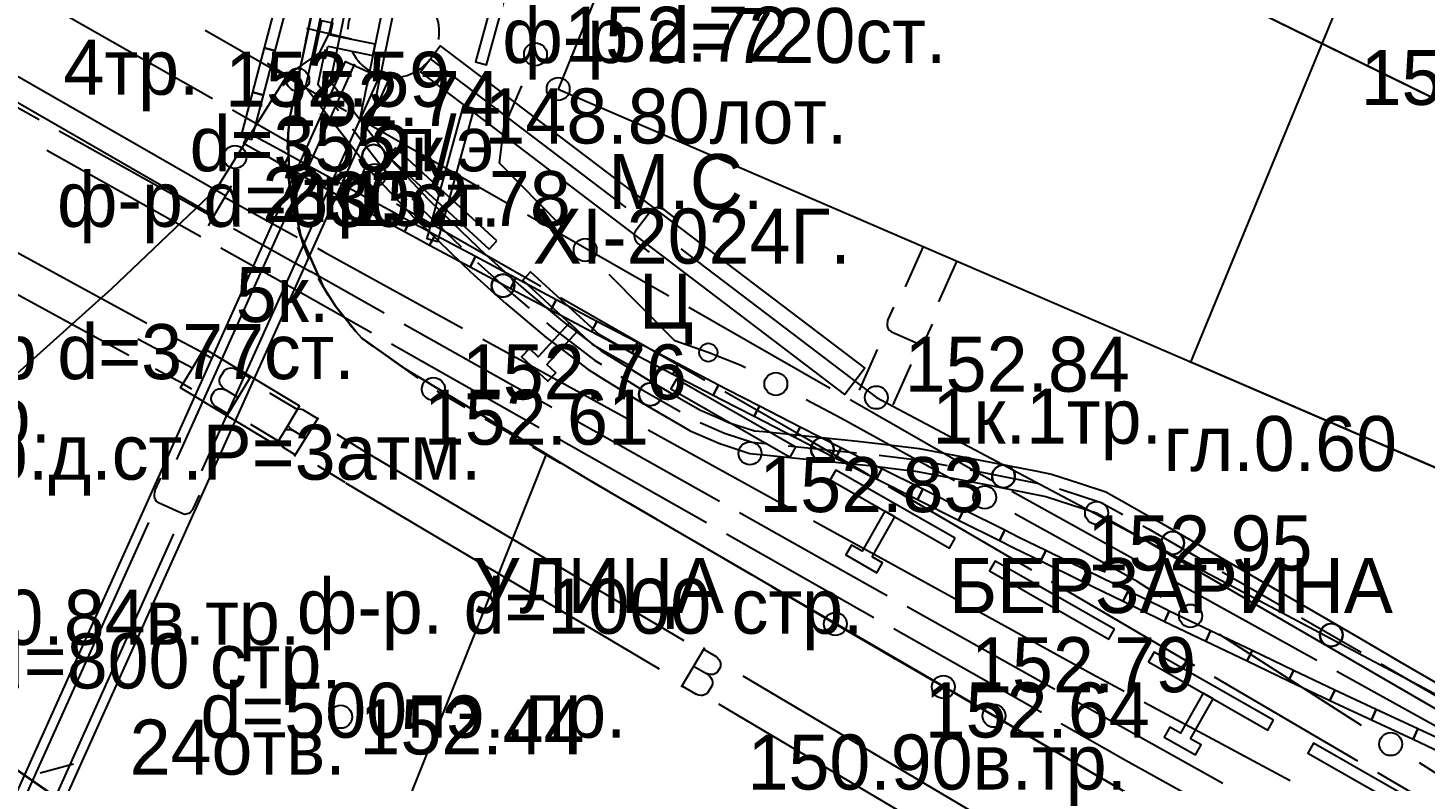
# Model space of a CAD drawing. Header units: metres. Extents: x -2743 to 126, y 13412 to 13916.
# Drawn here: x -1904.9 to -1874.43, y 13654.95 to 13671.37 of the extents above; entities that cross this region are included whole.
import ezdxf

# ---------------------------------------------------------------- set-up
doc = ezdxf.new("R2010")
doc.units = ezdxf.units.M
for name, color, linetype in [('link-улица Берзарина_Граница работ$0$ГП_Граница проектирования', 7, 'Continuous'), ('link-улица Берзарина_Покрытия — Новые$0$ДВ_ПП_Газон_Р', 7, 'Continuous'), ('link-улица Берзарина_Покрытия — Новые$0$ДВ_ПП_Тип2_Р_покрытия_ПЧ_Местные', 7, 'Continuous'), ('link_улица Берзарина_борта$0$_разметка сущ.', 7, 'Continuous'), ('link_улица Берзарина_борта$0$ДВ_ГП_П_Борт_БР100.30.15', 7, 'Continuous'), ('link_улица Берзарина_борта$0$разметка', 7, 'Continuous'), ('output[1-12]_3_ДЖКХ-24_03233kl$0$Красные линии', 7, 'Continuous'), ('output[1-12]_3_ДЖКХ-24_03233pp$0$Водосток проектный', 7, 'Continuous'), ('output[1-12]_3_ДЖКХ-24_03233tp$0$Горизонтали', 7, 'Continuous'), ('output[1-12]_3_ДЖКХ-24_03233tp$0$Граница улицы', 7, 'Continuous'), ('output[1-12]_3_ДЖКХ-24_03233tp$0$Здания', 7, 'Continuous'), ('output[1-12]_3_ДЖКХ-24_03233tp$0$Колодцы', 7, 'Continuous'), ('output[1-12]_3_ДЖКХ-24_03233tp$0$Ограды', 7, 'Continuous'), ('output[1-12]_3_ДЖКХ-24_03233tp$0$Пояснительные подписи', 7, 'Continuous'), ('output[1-12]_3_ДЖКХ-24_03233tp$0$Фонари', 7, 'Continuous'), ('output[1-12]_3_ДЖКХ-24_03233up$0$Водопровод', 7, 'Continuous'), ('output[1-12]_3_ДЖКХ-24_03233up$0$Водосток', 7, 'Continuous'), ('output[1-12]_3_ДЖКХ-24_03233up$0$Газопровод', 7, 'Continuous'), ('output[1-12]_3_ДЖКХ-24_03233up$0$Кабели', 7, 'Continuous'), ('output[1-12]_3_ДЖКХ-24_03233up$0$Кабель связи', 7, 'Continuous'), ('output[1-12]_3_ДЖКХ-24_03233up$0$Кабель электрический', 7, 'Continuous'), ('output[1-12]_brd$0$Граница заказа', 7, 'Continuous'), ('output[19-22]_3_ДЖКХ-25_01840tp$0$Здания', 7, 'Continuous'), ('output[19-22]_3_ДЖКХ-25_01840up$0$Газопровод', 7, 'Continuous'), ('output[19-22]_3_ДЖКХ-25_01840up$0$Кабели', 7, 'Continuous'), ('output[19-22]_3_ДЖКХ-25_01840up$0$Канализация самотёчная', 7, 'Continuous'), ('output[19-22]_brd$0$Граница заказа', 7, 'Continuous')]:
    doc.layers.add(name, color=color, linetype=linetype)

msp = doc.modelspace()

# ---------------------------------------------------------------- linework, layer by layer
at = {"layer": 'link-улица Берзарина_Граница работ$0$ГП_Граница проектирования'}
msp.add_lwpolyline([(-1925.652, 13684.776), (-1910.389, 13675.967), (-1908.332, 13677.759), (-1907.876, 13679.448), (-1904.758, 13678.606), (-1898.282, 13677.463), (-1897.523, 13677.341), (-1897.595, 13676.996), (-1898.092, 13674.632), (-1898.516, 13672.615), (-1899.087, 13669.905), (-1899.186, 13669.415), (-1899.224, 13669.07), (-1899.205, 13668.028), (-1898.951, 13666.832), (-1898.452, 13665.716), (-1898.191, 13665.303), (-1897.752, 13664.749), (-1897.622, 13664.604), (-1896.676, 13663.934), (-1892.541, 13661.442), (-1881.058, 13654.762), (-1868.528, 13647.482)], dxfattribs=at)
at = {"layer": 'link-улица Берзарина_Покрытия — Новые$0$ДВ_ПП_Газон_Р'}
msp.add_lwpolyline([(-1879.353, 13640.318), (-1894.466, 13647.696), (-1906.359, 13656.037), (-1914.678, 13661.817), (-1914.794, 13661.651), (-1914.3, 13655.07), (-1912.025, 13652.95), (-1911.621, 13652.574), (-1901.274, 13646.798), (-1890.376, 13640.83), (-1879.589, 13635.615), (-1870.241, 13631.304), (-1862.925, 13628.448), (-1862.923, 13628.456), (-1862.795, 13629.211), (-1862.693, 13630.127), (-1862.787, 13630.75), (-1863.064, 13631.638), (-1863.395, 13632.302), (-1863.885, 13632.989), (-1864.326, 13633.201), (-1869.304, 13635.43), (-1872.548, 13637.008), (-1879.353, 13640.318)], close=True, dxfattribs=at)
at = {"layer": 'link-улица Берзарина_Покрытия — Новые$0$ДВ_ПП_Тип2_Р_покрытия_ПЧ_Местные'}
msp.add_lwpolyline([(-1917.843, 13676.081), (-1920.436, 13665.352), (-1918.323, 13664.109), (-1915.507, 13662.452), (-1906.359, 13656.037), (-1902.986, 13653.693), (-1898.258, 13650.365), (-1893.592, 13662.076), (-1896.676, 13663.934), (-1896.676, 13663.934), (-1897.622, 13664.604), (-1897.752, 13664.749), (-1898.191, 13665.303), (-1898.452, 13665.716), (-1898.951, 13666.832), (-1899.205, 13668.028), (-1899.224, 13669.07), (-1899.186, 13669.415), (-1899.087, 13669.905), (-1898.516, 13672.615)], dxfattribs=at)
msp.add_lwpolyline([(-1876.907, 13652.351), (-1873.464, 13650.35), (-1873.444, 13650.339), (-1871.207, 13649.039), (-1875.119, 13638.392), (-1884.496, 13642.901), (-1894.466, 13647.696), (-1898.258, 13650.365), (-1893.592, 13662.076), (-1892.541, 13661.442), (-1889.015, 13659.391), (-1887.293, 13658.374), (-1883.832, 13656.369), (-1880.372, 13654.364), (-1880.37, 13654.363), (-1879.747, 13654.001), (-1876.918, 13652.357), (-1876.907, 13652.351)], close=True, dxfattribs=at)
at = {"layer": 'link_улица Берзарина_борта$0$_разметка сущ.'}
for centre in [(-1887.293, 13658.374), (-1883.832, 13656.369)]:
    msp.add_circle(centre, 0.25, dxfattribs=at)
at = {"layer": 'link_улица Берзарина_борта$0$ДВ_ГП_П_Борт_БР100.30.15'}
msp.add_lwpolyline([(-1986.766, 13701.994), (-1985.053, 13701.781), (-1983.382, 13701.375), (-1981.769, 13700.78), (-1980.229, 13700.001), (-1926.517, 13668.839), (-1923.055, 13666.831), (-1915.507, 13662.452), (-1894.466, 13647.696), (-1863.372, 13632.742)], dxfattribs=at)
at = {"layer": 'link_улица Берзарина_борта$0$разметка'}
msp.add_circle((-1900.387, 13668.556), 0.25, dxfattribs=at)
at = {"layer": 'output[1-12]_3_ДЖКХ-24_03233kl$0$Красные линии'}
for points in [[(-1894.347, 13673.528), (-1895.142, 13670.635), (-1894.901, 13670.569), (-1894.106, 13673.462), (-1894.347, 13673.528)], [(-1897.411, 13669.372), (-1896.807, 13672.31), (-1897.052, 13672.36), (-1897.656, 13669.422), (-1897.411, 13669.372)], [(-1899.498, 13671.902), (-1899.751, 13670.935), (-1899.51, 13670.872), (-1899.256, 13671.839), (-1899.498, 13671.902)], [(-1898.359, 13670.97), (-1897.379, 13670.769), (-1897.329, 13671.014), (-1898.308, 13671.215), (-1898.255, 13671.475), (-1898.5, 13671.525), (-1898.657, 13670.761), (-1898.412, 13670.711), (-1898.359, 13670.97)], [(-1899.751, 13670.935), (-1900.005, 13669.968), (-1899.763, 13669.904), (-1899.51, 13670.872), (-1899.751, 13670.935)], [(-1900.005, 13669.968), (-1900.258, 13669), (-1900.016, 13668.937), (-1899.763, 13669.904), (-1900.005, 13669.968)], [(-1895.407, 13669.671), (-1896.203, 13666.778), (-1895.961, 13666.712), (-1895.166, 13669.605), (-1895.407, 13669.671)], [(-1899.843, 13668.948), (-1900.077, 13669.078), (-1900.198, 13668.859), (-1899.965, 13668.73), (-1899.667, 13668.564), (-1899.441, 13668.439), (-1899.323, 13668.374), (-1899.202, 13668.593), (-1899.32, 13668.658), (-1899.546, 13668.783), (-1899.843, 13668.948)], [(-1894.673, 13666.728), (-1896.882, 13668.758), (-1897.051, 13668.573), (-1894.842, 13666.544), (-1894.673, 13666.728)], [(-1899.112, 13668.543), (-1899.202, 13668.593), (-1899.323, 13668.374), (-1899.233, 13668.325), (-1899.036, 13668.216), (-1898.859, 13668.118), (-1898.67, 13668.014), (-1898.447, 13667.892), (-1898.327, 13668.111), (-1898.549, 13668.233), (-1898.738, 13668.337), (-1898.915, 13668.435), (-1899.112, 13668.543)], [(-1898.292, 13668.092), (-1898.327, 13668.111), (-1898.447, 13667.892), (-1898.412, 13667.873), (-1898.131, 13667.718), (-1897.944, 13667.616), (-1897.755, 13667.512), (-1897.57, 13667.411), (-1897.45, 13667.631), (-1897.635, 13667.732), (-1897.824, 13667.835), (-1898.011, 13667.938), (-1898.292, 13668.092)], [(-1897.377, 13667.591), (-1897.45, 13667.631), (-1897.57, 13667.411), (-1897.496, 13667.371), (-1897.255, 13667.24), (-1897.069, 13667.138), (-1896.892, 13667.042), (-1896.691, 13666.933), (-1896.572, 13667.153), (-1896.773, 13667.262), (-1896.95, 13667.358), (-1897.136, 13667.459), (-1897.377, 13667.591)], [(-1896.492, 13667.109), (-1896.572, 13667.153), (-1896.691, 13666.933), (-1896.611, 13666.889), (-1896.338, 13666.741), (-1896.141, 13666.635), (-1896.023, 13666.855), (-1896.219, 13666.961), (-1896.492, 13667.109)], [(-1895.141, 13666.384), (-1896.023, 13666.855), (-1896.141, 13666.635), (-1895.259, 13666.163), (-1895.141, 13666.384)], [(-1894.26, 13665.912), (-1895.141, 13666.384), (-1895.259, 13666.163), (-1894.377, 13665.691), (-1894.26, 13665.912)], [(-1893.378, 13665.44), (-1894.26, 13665.912), (-1894.377, 13665.691), (-1893.496, 13665.22), (-1893.378, 13665.44)], [(-1892.446, 13664.682), (-1893.937, 13666.051), (-1894.106, 13665.867), (-1892.594, 13664.478), (-1891.747, 13663.994), (-1891.623, 13664.211), (-1892.446, 13664.682)], [(-1892.822, 13665.143), (-1893.378, 13665.44), (-1893.496, 13665.22), (-1892.938, 13664.922), (-1892.611, 13664.75), (-1892.495, 13664.972), (-1892.822, 13665.143)], [(-1891.609, 13664.508), (-1892.495, 13664.972), (-1892.611, 13664.75), (-1891.725, 13664.287), (-1891.609, 13664.508)], [(-1893.586, 13664.031), (-1892.909, 13664.768), (-1893.093, 13664.937), (-1893.77, 13664.2), (-1893.965, 13664.38), (-1894.134, 13664.196), (-1893.56, 13663.668), (-1893.39, 13663.852), (-1893.586, 13664.031)], [(-1890.723, 13664.044), (-1891.609, 13664.508), (-1891.725, 13664.287), (-1890.839, 13663.823), (-1890.723, 13664.044)], [(-1889.838, 13663.581), (-1890.723, 13664.044), (-1890.839, 13663.823), (-1889.953, 13663.359), (-1889.838, 13663.581)], [(-1888.15, 13662.227), (-1890.755, 13663.715), (-1890.879, 13663.498), (-1888.274, 13662.01), (-1888.15, 13662.227)], [(-1889.658, 13663.487), (-1889.838, 13663.581), (-1889.953, 13663.359), (-1889.773, 13663.265), (-1889.063, 13662.901), (-1888.949, 13663.124), (-1889.658, 13663.487)], [(-1888.059, 13662.668), (-1888.949, 13663.124), (-1889.063, 13662.901), (-1888.173, 13662.445), (-1888.059, 13662.668)], [(-1887.169, 13662.212), (-1888.059, 13662.668), (-1888.173, 13662.445), (-1887.283, 13661.99), (-1887.169, 13662.212)], [(-1886.479, 13661.859), (-1887.169, 13662.212), (-1887.283, 13661.99), (-1886.592, 13661.636), (-1886.391, 13661.535), (-1886.279, 13661.759), (-1886.479, 13661.859)], [(-1884.678, 13660.242), (-1887.282, 13661.73), (-1887.406, 13661.513), (-1884.802, 13660.025), (-1884.678, 13660.242)], [(-1885.385, 13661.311), (-1886.279, 13661.759), (-1886.391, 13661.535), (-1885.497, 13661.087), (-1885.385, 13661.311)], [(-1884.491, 13660.863), (-1885.385, 13661.311), (-1885.497, 13661.087), (-1884.603, 13660.639), (-1884.491, 13660.863)], [(-1886.492, 13659.839), (-1885.995, 13660.707), (-1886.212, 13660.831), (-1886.709, 13659.963), (-1886.939, 13660.094), (-1887.063, 13659.877), (-1886.386, 13659.49), (-1886.262, 13659.707), (-1886.492, 13659.839)], [(-1883.597, 13660.415), (-1884.491, 13660.863), (-1884.603, 13660.639), (-1883.709, 13660.192), (-1883.597, 13660.415)], [(-1883.287, 13660.26), (-1883.597, 13660.415), (-1883.709, 13660.192), (-1883.397, 13660.036), (-1882.811, 13659.748), (-1882.701, 13659.973), (-1883.287, 13660.26)], [(-1881.803, 13659.533), (-1882.701, 13659.973), (-1882.811, 13659.748), (-1881.913, 13659.309), (-1881.803, 13659.533)], [(-1881.205, 13658.257), (-1883.809, 13659.746), (-1883.933, 13659.529), (-1881.329, 13658.04), (-1881.205, 13658.257)], [(-1880.905, 13659.093), (-1881.803, 13659.533), (-1881.913, 13659.309), (-1881.015, 13658.869), (-1880.905, 13659.093)], [(-1880.08, 13658.689), (-1880.905, 13659.093), (-1881.015, 13658.869), (-1880.188, 13658.464), (-1880.115, 13658.429), (-1880.008, 13658.655), (-1880.08, 13658.689)], [(-1879.106, 13658.223), (-1880.008, 13658.655), (-1880.115, 13658.429), (-1879.214, 13657.997), (-1879.106, 13658.223)], [(-1878.204, 13657.791), (-1879.106, 13658.223), (-1879.214, 13657.997), (-1878.312, 13657.566), (-1878.204, 13657.791)], [(-1877.732, 13656.272), (-1880.337, 13657.761), (-1880.461, 13657.544), (-1877.856, 13656.055), (-1877.732, 13656.272)], [(-1877.302, 13657.359), (-1878.204, 13657.791), (-1878.312, 13657.566), (-1877.41, 13657.134), (-1877.302, 13657.359)], [(-1876.859, 13657.147), (-1877.302, 13657.359), (-1877.41, 13657.134), (-1876.966, 13656.921), (-1876.505, 13656.706), (-1876.399, 13656.932), (-1876.859, 13657.147)], [(-1879.546, 13655.869), (-1879.05, 13656.737), (-1879.267, 13656.861), (-1879.763, 13655.993), (-1879.993, 13656.125), (-1880.117, 13655.908), (-1879.44, 13655.521), (-1879.316, 13655.738), (-1879.546, 13655.869)], [(-1875.493, 13656.508), (-1876.399, 13656.932), (-1876.505, 13656.706), (-1875.599, 13656.282), (-1875.493, 13656.508)], [(-1874.587, 13656.085), (-1875.493, 13656.508), (-1875.599, 13656.282), (-1874.693, 13655.858), (-1874.587, 13656.085)], [(-1873.681, 13655.661), (-1874.587, 13656.085), (-1874.693, 13655.858), (-1873.787, 13655.434), (-1873.681, 13655.661)], [(-1874.259, 13654.287), (-1876.864, 13655.776), (-1876.988, 13655.559), (-1874.383, 13654.07), (-1874.259, 13654.287)]]:
    msp.add_lwpolyline(points, close=True, dxfattribs=at)
at = {"layer": 'output[1-12]_3_ДЖКХ-24_03233pp$0$Водосток проектный'}
for points in [[(-1905.412, 13651.624), (-1905.877, 13651.833), (-1906.342, 13652.042), (-1897.973, 13670.64), (-1897.508, 13670.431), (-1897.043, 13670.222), (-1905.412, 13651.624)], [(-1901.652, 13661.956), (-1897.769, 13670.588)], [(-1901.105, 13661.71), (-1897.222, 13670.342)], [(-1902.009, 13661.557), (-1902.123, 13661.303), (-1902.137, 13661.267), (-1902.143, 13661.237), (-1902.149, 13661.194), (-1902.147, 13661.153), (-1902.14, 13661.12), (-1902.123, 13661.085), (-1902.102, 13661.053), (-1902.08, 13661.035), (-1902.057, 13661.02), (-1901.523, 13660.78), (-1901.498, 13660.773), (-1901.477, 13660.771), (-1901.448, 13660.773), (-1901.425, 13660.781), (-1901.394, 13660.792), (-1901.365, 13660.807), (-1901.339, 13660.83), (-1901.306, 13660.866), (-1901.287, 13660.897), (-1901.16, 13661.18)], [(-1906.151, 13651.956), (-1902.268, 13660.588)], [(-1905.604, 13651.71), (-1901.72, 13660.342)]]:
    msp.add_lwpolyline(points, dxfattribs=at)
at = {"layer": 'output[1-12]_3_ДЖКХ-24_03233tp$0$Горизонтали'}
for centre in [(-1899.016, 13670.238), (-1893.337, 13670.038), (-1897.345, 13668.156), (-1896.057, 13663.496), (-1889.155, 13662.094), (-1881.595, 13660.795), (-1884.935, 13657), (-1898.079, 13656.349)]:
    msp.add_circle(centre, 0.25, dxfattribs=at)
at = {"layer": 'output[1-12]_3_ДЖКХ-24_03233tp$0$Граница улицы'}
for points in [[(-1898.838, 13671.087), (-1898.692, 13671.779)], [(-1899.087, 13669.905), (-1899.016, 13670.238), (-1898.94, 13670.597)], [(-1899.238, 13668.71), (-1899.224, 13669.07), (-1899.186, 13669.415)], [(-1899.128, 13667.51), (-1899.186, 13667.845), (-1899.223, 13668.21)], [(-1898.774, 13666.358), (-1898.889, 13666.642), (-1899.013, 13667.023)], [(-1898.191, 13665.303), (-1898.351, 13665.54), (-1898.554, 13665.891), (-1898.561, 13665.905)], [(-1897.373, 13664.427), (-1897.622, 13664.604), (-1897.882, 13664.895), (-1897.89, 13664.904)], [(-1896.387, 13663.73), (-1896.965, 13664.139)], [(-1895.363, 13663.091), (-1895.974, 13663.448)], [(-1894.321, 13662.482), (-1894.932, 13662.839)], [(-1893.278, 13661.873), (-1893.889, 13662.23)], [(-1892.235, 13661.264), (-1892.846, 13661.621)], [(-1891.192, 13660.655), (-1891.803, 13661.012)], [(-1890.149, 13660.046), (-1890.76, 13660.402)], [(-1889.107, 13659.436), (-1889.718, 13659.793)], [(-1888.064, 13658.827), (-1888.675, 13659.184)], [(-1887.021, 13658.218), (-1887.632, 13658.575)], [(-1885.978, 13657.609), (-1886.589, 13657.966)], [(-1884.935, 13657), (-1885.546, 13657.357)], [(-1883.889, 13656.397), (-1884.502, 13656.75)], [(-1882.843, 13655.793), (-1883.456, 13656.147)], [(-1881.798, 13655.189), (-1882.41, 13655.543)]]:
    msp.add_lwpolyline(points, dxfattribs=at)
at = {"layer": 'output[1-12]_3_ДЖКХ-24_03233tp$0$Здания'}
msp.add_lwpolyline([(-1890.233, 13677.678), (-1893.337, 13670.038), (-1879.715, 13664.16), (-1873.416, 13661.442), (-1873.905, 13660.31), (-1862.637, 13655.602), (-1844.846, 13648.235), (-1830.237, 13642.339), (-1829.719, 13643.578), (-1826.253, 13642.128), (-1814.365, 13637.154), (-1811.871, 13643.272)], dxfattribs=at)
at = {"layer": 'output[1-12]_3_ДЖКХ-24_03233tp$0$Колодцы'}
msp.add_circle((-1886.397, 13663.312), 0.25, dxfattribs=at)
at = {"layer": 'output[1-12]_3_ДЖКХ-24_03233tp$0$Ограды'}
for points in [[(-1898.457, 13671.926), (-1898.662, 13670.948)], [(-1897.967, 13671.825), (-1898.173, 13670.846)], [(-1898.662, 13670.948), (-1898.844, 13670.084), (-1898.772, 13669.991)], [(-1898.418, 13670.897), (-1898.576, 13670.145), (-1898.127, 13669.567)], [(-1898.173, 13670.846), (-1898.307, 13670.207), (-1898.094, 13669.933)], [(-1898.772, 13669.991), (-1898.159, 13669.201)], [(-1898.094, 13669.933), (-1897.481, 13669.143)], [(-1898.159, 13669.201), (-1897.546, 13668.411)], [(-1897.82, 13669.172), (-1897.173, 13668.338), (-1896.869, 13668.014)], [(-1897.481, 13669.143), (-1896.983, 13668.5), (-1896.855, 13668.364)], [(-1897.546, 13668.411), (-1897.364, 13668.175), (-1896.884, 13667.663)], [(-1896.855, 13668.364), (-1896.171, 13667.635)], [(-1896.884, 13667.663), (-1896.512, 13667.268), (-1896.182, 13666.951)], [(-1896.527, 13667.649), (-1896.335, 13667.444), (-1895.456, 13666.6)], [(-1896.171, 13667.635), (-1896.157, 13667.619), (-1895.451, 13666.941)], [(-1896.182, 13666.951), (-1895.461, 13666.258)], [(-1895.451, 13666.941), (-1894.913, 13666.425), (-1894.724, 13666.254)], [(-1895.461, 13666.258), (-1895.254, 13666.059), (-1894.725, 13665.582)], [(-1895.095, 13666.253), (-1895.083, 13666.242), (-1894.313, 13665.547), (-1893.972, 13665.259)], [(-1894.724, 13666.254), (-1894.149, 13665.736), (-1893.976, 13665.59)], [(-1894.725, 13665.582), (-1894.478, 13665.359), (-1893.968, 13664.929)], [(-1893.976, 13665.59), (-1893.287, 13665.009), (-1893.209, 13664.949)], [(-1893.968, 13664.929), (-1893.6, 13664.619), (-1893.187, 13664.304)], [(-1893.59, 13664.937), (-1893.444, 13664.814), (-1892.541, 13664.125), (-1892.394, 13664.034)], [(-1893.209, 13664.949), (-1892.414, 13664.342)], [(-1893.187, 13664.304), (-1892.683, 13663.919), (-1892.372, 13663.726)], [(-1892.414, 13664.342), (-1892.399, 13664.331), (-1891.565, 13663.814)], [(-1891.969, 13663.77), (-1891.539, 13663.504), (-1890.679, 13663.004)], [(-1891.565, 13663.814), (-1891.41, 13663.718), (-1890.703, 13663.307)], [(-1892.372, 13663.726), (-1891.668, 13663.29), (-1891.52, 13663.204)], [(-1891.52, 13663.204), (-1890.655, 13662.701)], [(-1890.703, 13663.307), (-1890.231, 13663.033), (-1889.814, 13662.853)], [(-1889.814, 13662.853), (-1889.619, 13662.768), (-1889.052, 13662.586), (-1888.861, 13662.567)], [(-1890.655, 13662.701), (-1890.456, 13662.585), (-1889.795, 13662.3), (-1889.748, 13662.285)], [(-1890.241, 13662.765), (-1889.707, 13662.534), (-1889.103, 13662.34), (-1888.821, 13662.311)], [(-1888.861, 13662.567), (-1887.867, 13662.465)], [(-1889.748, 13662.285), (-1889.155, 13662.094), (-1888.78, 13662.056)], [(-1888.323, 13662.26), (-1886.831, 13662.108)], [(-1887.867, 13662.465), (-1886.872, 13662.364)], [(-1886.872, 13662.364), (-1886.49, 13662.325), (-1885.878, 13662.249)], [(-1885.878, 13662.249), (-1885.466, 13662.197), (-1884.892, 13662.088)], [(-1888.78, 13662.056), (-1887.785, 13661.954)], [(-1887.785, 13661.954), (-1886.79, 13661.853)], [(-1886.334, 13662.054), (-1885.505, 13661.95), (-1884.852, 13661.826)], [(-1884.892, 13662.088), (-1883.909, 13661.902)], [(-1886.79, 13661.853), (-1886.546, 13661.828), (-1885.797, 13661.735)], [(-1885.797, 13661.735), (-1885.543, 13661.703), (-1884.812, 13661.564)], [(-1884.361, 13661.733), (-1883.844, 13661.635), (-1882.888, 13661.446)], [(-1883.909, 13661.902), (-1883.796, 13661.88), (-1882.928, 13661.709)], [(-1882.928, 13661.709), (-1882.575, 13661.639), (-1881.966, 13661.442)], [(-1884.812, 13661.564), (-1883.891, 13661.389), (-1883.83, 13661.377)], [(-1883.83, 13661.377), (-1882.849, 13661.184)], [(-1882.405, 13661.321), (-1881.494, 13661.025), (-1881.022, 13660.76)], [(-1881.966, 13661.442), (-1881.393, 13661.255), (-1881.047, 13661.061)], [(-1882.849, 13661.184), (-1882.701, 13661.155), (-1881.893, 13660.892)], [(-1881.047, 13661.061), (-1880.335, 13660.661), (-1880.176, 13660.569)], [(-1881.893, 13660.892), (-1881.595, 13660.795), (-1880.996, 13660.459)], [(-1880.996, 13660.459), (-1880.583, 13660.227), (-1880.128, 13659.963)], [(-1880.586, 13660.515), (-1880.459, 13660.444), (-1879.287, 13659.764)], [(-1880.176, 13660.569), (-1879.311, 13660.067)], [(-1880.128, 13659.963), (-1879.263, 13659.461)], [(-1879.311, 13660.067), (-1878.446, 13659.565)], [(-1878.855, 13659.513), (-1877.557, 13658.761)], [(-1878.446, 13659.565), (-1877.581, 13659.064)], [(-1879.263, 13659.461), (-1878.398, 13658.959)], [(-1878.398, 13658.959), (-1877.533, 13658.458)], [(-1877.581, 13659.064), (-1876.716, 13658.562)], [(-1877.533, 13658.458), (-1876.668, 13657.956)], [(-1877.125, 13658.51), (-1875.827, 13657.757)], [(-1876.716, 13658.562), (-1875.851, 13658.06)], [(-1875.851, 13658.06), (-1874.986, 13657.558)], [(-1876.668, 13657.956), (-1875.803, 13657.454)], [(-1875.803, 13657.454), (-1874.938, 13656.952)], [(-1875.395, 13657.506), (-1874.097, 13656.753)], [(-1874.986, 13657.558), (-1874.121, 13657.056)], [(-1874.938, 13656.952), (-1874.073, 13656.45)]]:
    msp.add_lwpolyline(points, dxfattribs=at)
for points in [[(-1897.111, 13668.579), (-1897.13, 13668.677), (-1897.184, 13668.756), (-1897.263, 13668.81), (-1897.361, 13668.829), (-1897.458, 13668.81), (-1897.537, 13668.756), (-1897.591, 13668.677), (-1897.611, 13668.579), (-1897.591, 13668.482), (-1897.537, 13668.402), (-1897.458, 13668.349), (-1897.361, 13668.329), (-1897.263, 13668.349), (-1897.184, 13668.402), (-1897.13, 13668.482), (-1897.111, 13668.579)], [(-1894.289, 13665.751), (-1894.308, 13665.848), (-1894.362, 13665.927), (-1894.441, 13665.981), (-1894.539, 13666.001), (-1894.636, 13665.981), (-1894.715, 13665.927), (-1894.769, 13665.848), (-1894.789, 13665.751), (-1894.769, 13665.653), (-1894.715, 13665.574), (-1894.636, 13665.52), (-1894.539, 13665.501), (-1894.441, 13665.52), (-1894.362, 13665.574), (-1894.308, 13665.653), (-1894.289, 13665.751)], [(-1891.078, 13663.381), (-1891.097, 13663.478), (-1891.151, 13663.558), (-1891.23, 13663.611), (-1891.328, 13663.631), (-1891.425, 13663.611), (-1891.504, 13663.558), (-1891.558, 13663.478), (-1891.578, 13663.381), (-1891.558, 13663.284), (-1891.504, 13663.204), (-1891.425, 13663.151), (-1891.328, 13663.131), (-1891.23, 13663.151), (-1891.151, 13663.204), (-1891.097, 13663.284), (-1891.078, 13663.381)], [(-1887.327, 13662.184), (-1887.347, 13662.282), (-1887.4, 13662.361), (-1887.48, 13662.415), (-1887.577, 13662.434), (-1887.674, 13662.415), (-1887.754, 13662.361), (-1887.807, 13662.282), (-1887.827, 13662.184), (-1887.807, 13662.087), (-1887.754, 13662.008), (-1887.674, 13661.954), (-1887.577, 13661.934), (-1887.48, 13661.954), (-1887.4, 13662.008), (-1887.347, 13662.087), (-1887.327, 13662.184)], [(-1883.374, 13661.591), (-1883.394, 13661.689), (-1883.447, 13661.768), (-1883.527, 13661.822), (-1883.624, 13661.841), (-1883.722, 13661.822), (-1883.801, 13661.768), (-1883.855, 13661.689), (-1883.874, 13661.591), (-1883.855, 13661.494), (-1883.801, 13661.415), (-1883.722, 13661.361), (-1883.624, 13661.341), (-1883.527, 13661.361), (-1883.447, 13661.415), (-1883.394, 13661.494), (-1883.374, 13661.591)], [(-1879.686, 13660.141), (-1879.705, 13660.238), (-1879.759, 13660.317), (-1879.838, 13660.371), (-1879.936, 13660.391), (-1880.033, 13660.371), (-1880.113, 13660.317), (-1880.166, 13660.238), (-1880.186, 13660.141), (-1880.166, 13660.043), (-1880.113, 13659.964), (-1880.033, 13659.91), (-1879.936, 13659.891), (-1879.838, 13659.91), (-1879.759, 13659.964), (-1879.705, 13660.043), (-1879.686, 13660.141)], [(-1876.226, 13658.133), (-1876.245, 13658.231), (-1876.299, 13658.31), (-1876.378, 13658.364), (-1876.476, 13658.383), (-1876.573, 13658.364), (-1876.653, 13658.31), (-1876.706, 13658.231), (-1876.726, 13658.133), (-1876.706, 13658.036), (-1876.653, 13657.957), (-1876.573, 13657.903), (-1876.476, 13657.883), (-1876.378, 13657.903), (-1876.299, 13657.957), (-1876.245, 13658.036), (-1876.226, 13658.133)]]:
    msp.add_lwpolyline(points, close=True, dxfattribs=at)
for centre in [(-1897.361, 13668.579), (-1897.361, 13668.579), (-1894.539, 13665.751), (-1894.539, 13665.751), (-1891.328, 13663.381), (-1891.328, 13663.381), (-1887.577, 13662.184), (-1887.577, 13662.184), (-1883.624, 13661.591), (-1883.624, 13661.591), (-1879.936, 13660.141), (-1879.936, 13660.141), (-1876.476, 13658.133), (-1876.476, 13658.133)]:
    msp.add_circle(centre, 0.25, dxfattribs=at)
at = {"layer": 'output[1-12]_3_ДЖКХ-24_03233tp$0$Фонари'}
msp.add_circle((-1890.062, 13664.293), 0.2, dxfattribs=at)
at = {"layer": 'output[1-12]_3_ДЖКХ-24_03233up$0$Водопровод'}
for points in [[(-1907.307, 13667.66), (-1902.306, 13664.93)], [(-1907.7, 13666.963), (-1902.702, 13664.234)], [(-1901.314, 13663.953), (-1902.504, 13664.582)], [(-1901.127, 13664.307), (-1901.746, 13664.634)], [(-1898.977, 13663.133), (-1899.234, 13662.704), (-1899.491, 13662.275), (-1901.571, 13663.524), (-1901.314, 13663.953), (-1901.057, 13664.382), (-1898.977, 13663.133)], [(-1900.914, 13664.179), (-1901.108, 13664.296)], [(-1901.501, 13663.599), (-1902.12, 13663.926)], [(-1900.536, 13662.948), (-1900.809, 13663.112), (-1900.832, 13663.133), (-1900.865, 13663.174), (-1900.891, 13663.223), (-1900.899, 13663.245), (-1900.904, 13663.27), (-1900.904, 13663.298), (-1900.9, 13663.33), (-1900.896, 13663.345), (-1900.836, 13663.444), (-1900.82, 13663.461), (-1900.793, 13663.48), (-1900.77, 13663.49), (-1900.745, 13663.498), (-1900.71, 13663.502), (-1900.67, 13663.499), (-1900.636, 13663.494), (-1900.591, 13663.48), (-1900.622, 13663.503), (-1900.649, 13663.524), (-1900.683, 13663.562), (-1900.7, 13663.591), (-1900.714, 13663.622), (-1900.724, 13663.664), (-1900.723, 13663.705), (-1900.715, 13663.737), (-1900.617, 13663.901), (-1900.604, 13663.915), (-1900.581, 13663.931), (-1900.548, 13663.946), (-1900.506, 13663.954), (-1900.473, 13663.956), (-1900.422, 13663.949), (-1900.393, 13663.943), (-1900.368, 13663.931)], [(-1900.555, 13662.917), (-1900.041, 13663.772)], [(-1900.058, 13663.744), (-1900.368, 13663.931)], [(-1901.326, 13663.494), (-1901.52, 13663.61)], [(-1900.316, 13663.315), (-1900.591, 13663.48)], [(-1899.028, 13663.047), (-1899.628, 13663.407)], [(-1899.09, 13662.029), (-1898.563, 13662.876)], [(-1899.009, 13663.066), (-1898.992, 13663.066), (-1898.941, 13663.059), (-1898.913, 13663.052), (-1898.888, 13663.039)], [(-1898.58, 13662.848), (-1898.888, 13663.039)], [(-1899.44, 13662.361), (-1900.04, 13662.721)], [(-1899.296, 13662.605), (-1899.271, 13662.613), (-1899.237, 13662.616), (-1899.197, 13662.613), (-1899.163, 13662.607), (-1899.118, 13662.592), (-1899.149, 13662.616), (-1899.175, 13662.637), (-1899.208, 13662.675), (-1899.225, 13662.705), (-1899.228, 13662.713)], [(-1898.845, 13662.423), (-1899.118, 13662.592)], [(-1899.071, 13662.06), (-1899.342, 13662.228), (-1899.364, 13662.249), (-1899.397, 13662.291), (-1899.422, 13662.34), (-1899.43, 13662.362), (-1899.433, 13662.383)], [(-1897.562, 13662.135), (-1898.156, 13662.504)], [(-1897.569, 13662.139), (-1890.599, 13658.009)], [(-1897.984, 13661.455), (-1898.579, 13661.825)], [(-1897.977, 13661.451), (-1891.131, 13657.394)], [(-1890.145, 13657.854), (-1890.654, 13656.995)], [(-1890.164, 13657.822), (-1889.889, 13657.66), (-1889.867, 13657.64), (-1889.833, 13657.598), (-1889.807, 13657.55), (-1889.798, 13657.528), (-1889.793, 13657.503), (-1889.793, 13657.474), (-1889.797, 13657.442), (-1889.801, 13657.427), (-1889.86, 13657.328), (-1889.877, 13657.311), (-1889.903, 13657.292), (-1889.926, 13657.282), (-1889.951, 13657.273), (-1889.986, 13657.27), (-1890.026, 13657.272), (-1890.06, 13657.277), (-1890.105, 13657.29), (-1890.074, 13657.268), (-1890.047, 13657.247), (-1890.013, 13657.21), (-1889.996, 13657.18), (-1889.981, 13657.15), (-1889.972, 13657.107), (-1889.972, 13657.066), (-1889.98, 13657.034), (-1890.077, 13656.87), (-1890.09, 13656.856), (-1890.113, 13656.839), (-1890.146, 13656.824), (-1890.187, 13656.816), (-1890.221, 13656.814), (-1890.272, 13656.82), (-1890.3, 13656.827), (-1890.325, 13656.839)], [(-1890.382, 13657.454), (-1890.105, 13657.29)], [(-1889.308, 13657.245), (-1882.338, 13653.115)], [(-1890.637, 13657.023), (-1890.325, 13656.839)], [(-1889.84, 13656.63), (-1882.994, 13652.573)]]:
    msp.add_lwpolyline(points, dxfattribs=at)
at = {"layer": 'output[1-12]_3_ДЖКХ-24_03233up$0$Водосток'}
for points in [[(-1897.623, 13672.01), (-1897.644, 13671.99), (-1897.691, 13671.938), (-1897.735, 13671.884), (-1897.774, 13671.826), (-1897.809, 13671.766), (-1897.84, 13671.704), (-1897.867, 13671.639), (-1897.889, 13671.573), (-1897.907, 13671.505), (-1897.919, 13671.437), (-1897.927, 13671.367), (-1897.928, 13671.338)], [(-1895.946, 13671.115), (-1895.941, 13671.143), (-1895.933, 13671.213), (-1895.93, 13671.283), (-1895.932, 13671.352), (-1895.939, 13671.422), (-1895.95, 13671.491), (-1895.967, 13671.558), (-1895.988, 13671.625), (-1896.013, 13671.69), (-1896.044, 13671.753), (-1896.078, 13671.814), (-1896.094, 13671.838)], [(-1897.829, 13670.853), (-1897.816, 13670.827), (-1897.782, 13670.766), (-1897.743, 13670.708), (-1897.701, 13670.653), (-1897.655, 13670.601), (-1897.605, 13670.552), (-1897.552, 13670.507), (-1897.495, 13670.465), (-1897.436, 13670.428), (-1897.375, 13670.395), (-1897.312, 13670.366), (-1897.284, 13670.355)], [(-1886.65, 13663.949), (-1887.086, 13663.376), (-1896.343, 13670.41), (-1895.908, 13670.983), (-1886.65, 13663.949)], [(-1896.436, 13670.42), (-1896.377, 13670.457), (-1896.32, 13670.497), (-1896.266, 13670.542), (-1896.216, 13670.59), (-1896.169, 13670.642), (-1896.151, 13670.664)], [(-1896.125, 13670.696), (-1891.859, 13667.458)], [(-1896.793, 13670.3), (-1896.764, 13670.304), (-1896.695, 13670.318), (-1896.628, 13670.337), (-1896.562, 13670.36), (-1896.498, 13670.388), (-1896.436, 13670.42)], [(-1890.792, 13667.227), (-1891.013, 13667.395), (-1891.045, 13667.416), (-1891.073, 13667.429), (-1891.113, 13667.445), (-1891.153, 13667.452), (-1891.188, 13667.452), (-1891.226, 13667.444), (-1891.262, 13667.431), (-1891.284, 13667.413), (-1891.304, 13667.394), (-1891.658, 13666.928), (-1891.669, 13666.905), (-1891.676, 13666.885), (-1891.681, 13666.856), (-1891.679, 13666.832), (-1891.675, 13666.8), (-1891.667, 13666.768), (-1891.65, 13666.738), (-1891.623, 13666.697), (-1891.596, 13666.671), (-1891.35, 13666.484)], [(-1890.664, 13666.551), (-1886.397, 13663.312)], [(-1885.761, 13665.725), (-1885.37, 13666.605)], [(-1885.031, 13665.4), (-1884.639, 13666.28)], [(-1886.025, 13665.283), (-1886.138, 13665.03), (-1886.151, 13664.993), (-1886.157, 13664.963), (-1886.164, 13664.921), (-1886.162, 13664.88), (-1886.154, 13664.846), (-1886.137, 13664.811), (-1886.116, 13664.779), (-1886.094, 13664.762), (-1886.07, 13664.746), (-1885.536, 13664.508), (-1885.511, 13664.502), (-1885.489, 13664.5), (-1885.461, 13664.503), (-1885.437, 13664.51), (-1885.407, 13664.522), (-1885.378, 13664.536), (-1885.352, 13664.56), (-1885.319, 13664.595), (-1885.3, 13664.627), (-1885.174, 13664.91)], [(-1886.762, 13663.475), (-1886.371, 13664.355)], [(-1886.032, 13663.149), (-1885.64, 13664.029)], [(-1886.397, 13663.312), (-1872.197, 13655.781)]]:
    msp.add_lwpolyline(points, dxfattribs=at)
at = {"layer": 'output[1-12]_3_ДЖКХ-24_03233up$0$Кабели'}
for points in [[(-1898.33, 13671.24), (-1897.44, 13675.01), (-1896.11, 13680.43)], [(-1899.25, 13670.33), (-1898.54, 13670.83), (-1898.33, 13671.24)], [(-1897.843, 13671.125), (-1898.817, 13671.355)], [(-1898.826, 13670.065), (-1899.674, 13670.595)], [(-1911.116, 13658.858), (-1908.46, 13660.86), (-1903.07, 13665.69), (-1900.79, 13667.86), (-1899.25, 13670.33)], [(-1893.276, 13667.062), (-1894.62, 13668.42), (-1894.52, 13669.19), (-1894.128, 13670.105)], [(-1889.252, 13663.958), (-1889.37, 13664.02), (-1890.062, 13664.293), (-1890.79, 13664.55), (-1892.221, 13665.996)], [(-1884.692, 13661.496), (-1887.17, 13662.86), (-1887.925, 13663.258)], [(-1880.176, 13658.954), (-1880.712, 13659.297), (-1880.81, 13659.36), (-1883.377, 13660.773)], [(-1875.813, 13656.157), (-1878.914, 13658.145)], [(-1871.402, 13653.537), (-1871.81, 13653.92), (-1872.65, 13654.13), (-1874.55, 13655.348)]]:
    msp.add_lwpolyline(points, dxfattribs=at)
for centre in [(-1893.832, 13670.794), (-1892.748, 13666.529), (-1888.589, 13663.608), (-1884.034, 13661.134), (-1879.545, 13658.549), (-1875.181, 13655.753)]:
    msp.add_circle(centre, 0.25, dxfattribs=at)
at = {"layer": 'output[1-12]_3_ДЖКХ-24_03233up$0$Кабель связи'}
msp.add_lwpolyline([(-1904.634, 13655.128), (-1903.911, 13655.326)], dxfattribs=at)
at = {"layer": 'output[1-12]_3_ДЖКХ-24_03233up$0$Кабель электрический'}
for points in [[(-1900.594, 13667.708), (-1908.244, 13672.109)], [(-1900.844, 13667.274), (-1908.494, 13671.675)], [(-1900.876, 13669.822), (-1904.025, 13671.613)], [(-1908.024, 13671.255), (-1904.659, 13669.371)], [(-1897.955, 13669.552), (-1901.038, 13671.318)], [(-1897.297, 13667.776), (-1897.511, 13667.898), (-1900.442, 13669.574)], [(-1894.437, 13667.538), (-1897.521, 13669.304)], [(-1904.222, 13669.127), (-1900.857, 13667.243)], [(-1904.49, 13668.704), (-1901.13, 13666.822)], [(-1900.47, 13667.924), (-1900.594, 13667.707)], [(-1900.594, 13667.708), (-1900.844, 13667.274)], [(-1900.611, 13667.678), (-1899.027, 13666.808)], [(-1893.718, 13665.731), (-1896.863, 13667.528)], [(-1900.844, 13667.274), (-1900.968, 13667.057)], [(-1890.92, 13665.524), (-1894.003, 13667.29)], [(-1900.421, 13666.998), (-1898.738, 13666.056)], [(-1900.694, 13666.578), (-1899.014, 13665.637)], [(-1898.589, 13666.567), (-1898.445, 13666.488), (-1895.421, 13664.827)], [(-1897.129, 13665.151), (-1898.738, 13666.056)], [(-1899.014, 13665.637), (-1897.405, 13664.726)], [(-1890.139, 13663.685), (-1893.284, 13665.482)], [(-1887.403, 13663.511), (-1890.486, 13665.276)], [(-1893.473, 13663.097), (-1896.693, 13664.906)], [(-1896.97, 13664.479), (-1893.754, 13662.656)], [(-1894.983, 13664.586), (-1891.815, 13662.846)], [(-1886.567, 13661.626), (-1887.824, 13662.362), (-1889.705, 13663.437)], [(-1883.883, 13661.502), (-1884.239, 13661.699), (-1886.969, 13663.262)], [(-1889.818, 13661.042), (-1893.037, 13662.852)], [(-1891.377, 13662.605), (-1888.209, 13660.864)], [(-1893.319, 13662.41), (-1890.102, 13660.587)], [(-1883.009, 13659.544), (-1886.136, 13661.374)], [(-1880.336, 13659.539), (-1883.445, 13661.26)], [(-1886.162, 13658.988), (-1886.309, 13659.07), (-1889.382, 13660.797)], [(-1887.771, 13660.624), (-1884.604, 13658.883)], [(-1889.667, 13660.34), (-1886.45, 13658.517)], [(-1879.451, 13657.462), (-1882.577, 13659.292)], [(-1876.79, 13657.576), (-1879.899, 13659.297)], [(-1882.503, 13656.941), (-1885.726, 13658.744)], [(-1884.165, 13658.642), (-1881.68, 13657.277), (-1880.995, 13656.908)], [(-1886.015, 13658.271), (-1882.799, 13656.448)], [(-1875.893, 13655.38), (-1879.019, 13657.21)], [(-1873.244, 13655.613), (-1876.353, 13657.334)], [(-1878.843, 13654.894), (-1882.067, 13656.697)], [(-1880.555, 13656.67), (-1877.373, 13654.956)], [(-1882.364, 13656.201), (-1880.946, 13655.398), (-1879.139, 13654.393)], [(-1873.898, 13654.213), (-1875.461, 13655.128)]]:
    msp.add_lwpolyline(points, dxfattribs=at)
at = {"layer": 'output[1-12]_brd$0$Граница заказа'}
msp.add_lwpolyline([(-1548.477, 13587.979), (-1676.866, 13613.821), (-1826.623, 13646.49), (-1941.493, 13702.811), (-1939.549, 13742.563), (-1946.321, 13757.807), (-2014.549, 13775.285), (-2049.484, 13776.598), (-2061.844, 13786.697), (-2071.032, 13788.68), (-2071.376, 13780.544), (-2071.931, 13777.299), (-2073.348, 13774.272), (-2077.472, 13770.511), (-2078.904, 13770.009), (-2095.38, 13773.45), (-2141.494, 13783.622), (-2188.318, 13793.951), (-2191.54, 13794.789), (-2200.754, 13795.888), (-2200.859, 13795.91), (-2208.042, 13797.44), (-2324.427, 13822.225)], dxfattribs=at)
at = {"layer": 'output[19-22]_3_ДЖКХ-25_01840tp$0$Здания'}
for points in [[(-1879.577, 13664.1), (-1879.536, 13664.083), (-1874.397, 13676.546), (-1870.317, 13686.443), (-1870.15, 13686.849), (-1865.896, 13697.167), (-1879.439, 13702.751), (-1879.962, 13702.966), (-1883.185, 13695.032), (-1890.233, 13677.678)], [(-1890.233, 13677.678), (-1893.063, 13670.713)], [(-1873.545, 13661.143), (-1873.416, 13661.442), (-1879.536, 13664.083)]]:
    msp.add_lwpolyline(points, dxfattribs=at)
at = {"layer": 'output[19-22]_brd$0$Граница заказа'}
msp.add_lwpolyline([(-1941.493, 13702.811), (-1826.623, 13646.49)], dxfattribs=at)

# ---------------------------------------------------------------- texts
at = {"layer": 'output[1-12]_3_ДЖКХ-24_03233pp$0$Водосток проектный'}
msp.add_text('d=500пэ..пр.', height=1.2, dxfattribs=at).set_placement((-1901.139, 13655.892))
at = {"layer": 'output[1-12]_3_ДЖКХ-24_03233tp$0$Горизонтали'}
for s, p in [('152.72', (-1893.204, 13670.632)), ('152.59', (-1900.6, 13669.651)), ('152.74', (-1899.497, 13669.229)), ('152.78', (-1897.97, 13667.051)), ('152.76', (-1895.436, 13663.269)), ('152.61', (-1896.267, 13662.282)), ('152.83', (-1888.949, 13660.812)), ('152.95', (-1881.794, 13659.539)), ('152.79', (-1884.332, 13656.885)), ('152.64', (-1885.344, 13655.897)), ('152.44', (-1897.67, 13655.528))]:
    msp.add_text(s, height=1.2, dxfattribs=at).set_placement(p)
at = {"layer": 'output[1-12]_3_ДЖКХ-24_03233tp$0$Граница улицы'}
for s, p in [('Ц', (-1891.577, 13664.814)), ('УЛИЦА           БЕРЗАРИНА', (-1895.204, 13658.611))]:
    msp.add_text(s, height=1.2, dxfattribs=at).set_placement(p)
at = {"layer": 'output[1-12]_3_ДЖКХ-24_03233tp$0$Колодцы'}
msp.add_text('152.84', height=1.2, dxfattribs=at).set_placement((-1885.778, 13663.437))
at = {"layer": 'output[1-12]_3_ДЖКХ-24_03233tp$0$Пояснительные подписи'}
for s, p in [('М.С.', (-1892.247, 13667.42)), ('XI-2024Г.', (-1893.892, 13666.231))]:
    msp.add_text(s, height=1.2, dxfattribs=at).set_placement(p)
at = {"layer": 'output[1-12]_3_ДЖКХ-24_03233up$0$Водопровод'}
for s, p in [('ф-р. d=1000 стр.', (-1899.038, 13658.16)), ('150.84в.тр.', (-1907.242, 13657.918)), ('d=800 стр.', (-1905.885, 13656.967)), ('150.90в.тр.', (-1889.207, 13654.762))]:
    msp.add_text(s, height=1.2, dxfattribs=at).set_placement(p)
at = {"layer": 'output[1-12]_3_ДЖКХ-24_03233up$0$Водосток'}
msp.add_text('ф-р d=720ст.', height=1.2, dxfattribs=at).set_placement((-1894.555, 13670.606))
at = {"layer": 'output[1-12]_3_ДЖКХ-24_03233up$0$Газопровод'}
msp.add_text('ф-р d=377ст.', height=1.2, dxfattribs=at).set_placement((-1907.454, 13663.712))
at = {"layer": 'output[1-12]_3_ДЖКХ-24_03233up$0$Кабели'}
for s, p in [('2тр.', (-1899.788, 13667.139)), ('2тр.', (-1907.365, 13662.324)), ('1к.1тр.', (-1885.175, 13662.303)), ('гл.0.60', (-1880.133, 13661.708))]:
    msp.add_text(s, height=1.2, dxfattribs=at).set_placement(p)
at = {"layer": 'output[1-12]_3_ДЖКХ-24_03233up$0$Кабель связи'}
msp.add_text('24отв.', height=1.2, dxfattribs=at).set_placement((-1902.683, 13655.088))
at = {"layer": 'output[1-12]_3_ДЖКХ-24_03233up$0$Кабель электрический'}
for s, p in [('4тр.', (-1904.126, 13669.914)), ('2к.', (-1897.442, 13668.058)), ('2к.', (-1899.384, 13667.188)), ('5к.', (-1900.369, 13664.956))]:
    msp.add_text(s, height=1.2, dxfattribs=at).set_placement(p)
at = {"layer": 'output[19-22]_3_ДЖКХ-25_01840up$0$Газопровод'}
msp.add_text('d=219ср.д.ст.Р=3атм.', height=1.2, dxfattribs=at).set_placement((-1911.104, 13661.519))
at = {"layer": 'output[19-22]_3_ДЖКХ-25_01840up$0$Кабели'}
msp.add_text('153.21 в.к.', height=1.2, dxfattribs=at).set_placement((-1875.836, 13669.692))
at = {"layer": 'output[19-22]_3_ДЖКХ-25_01840up$0$Канализация самотёчная'}
for s, p in [('148.80лот.', (-1894.944, 13668.85)), ('d=355п/э', (-1901.375, 13668.245)), ('ф-р d=630ст.', (-1904.267, 13667.034))]:
    msp.add_text(s, height=1.2, dxfattribs=at).set_placement(p)

doc.saveas('drawing.dxf')
